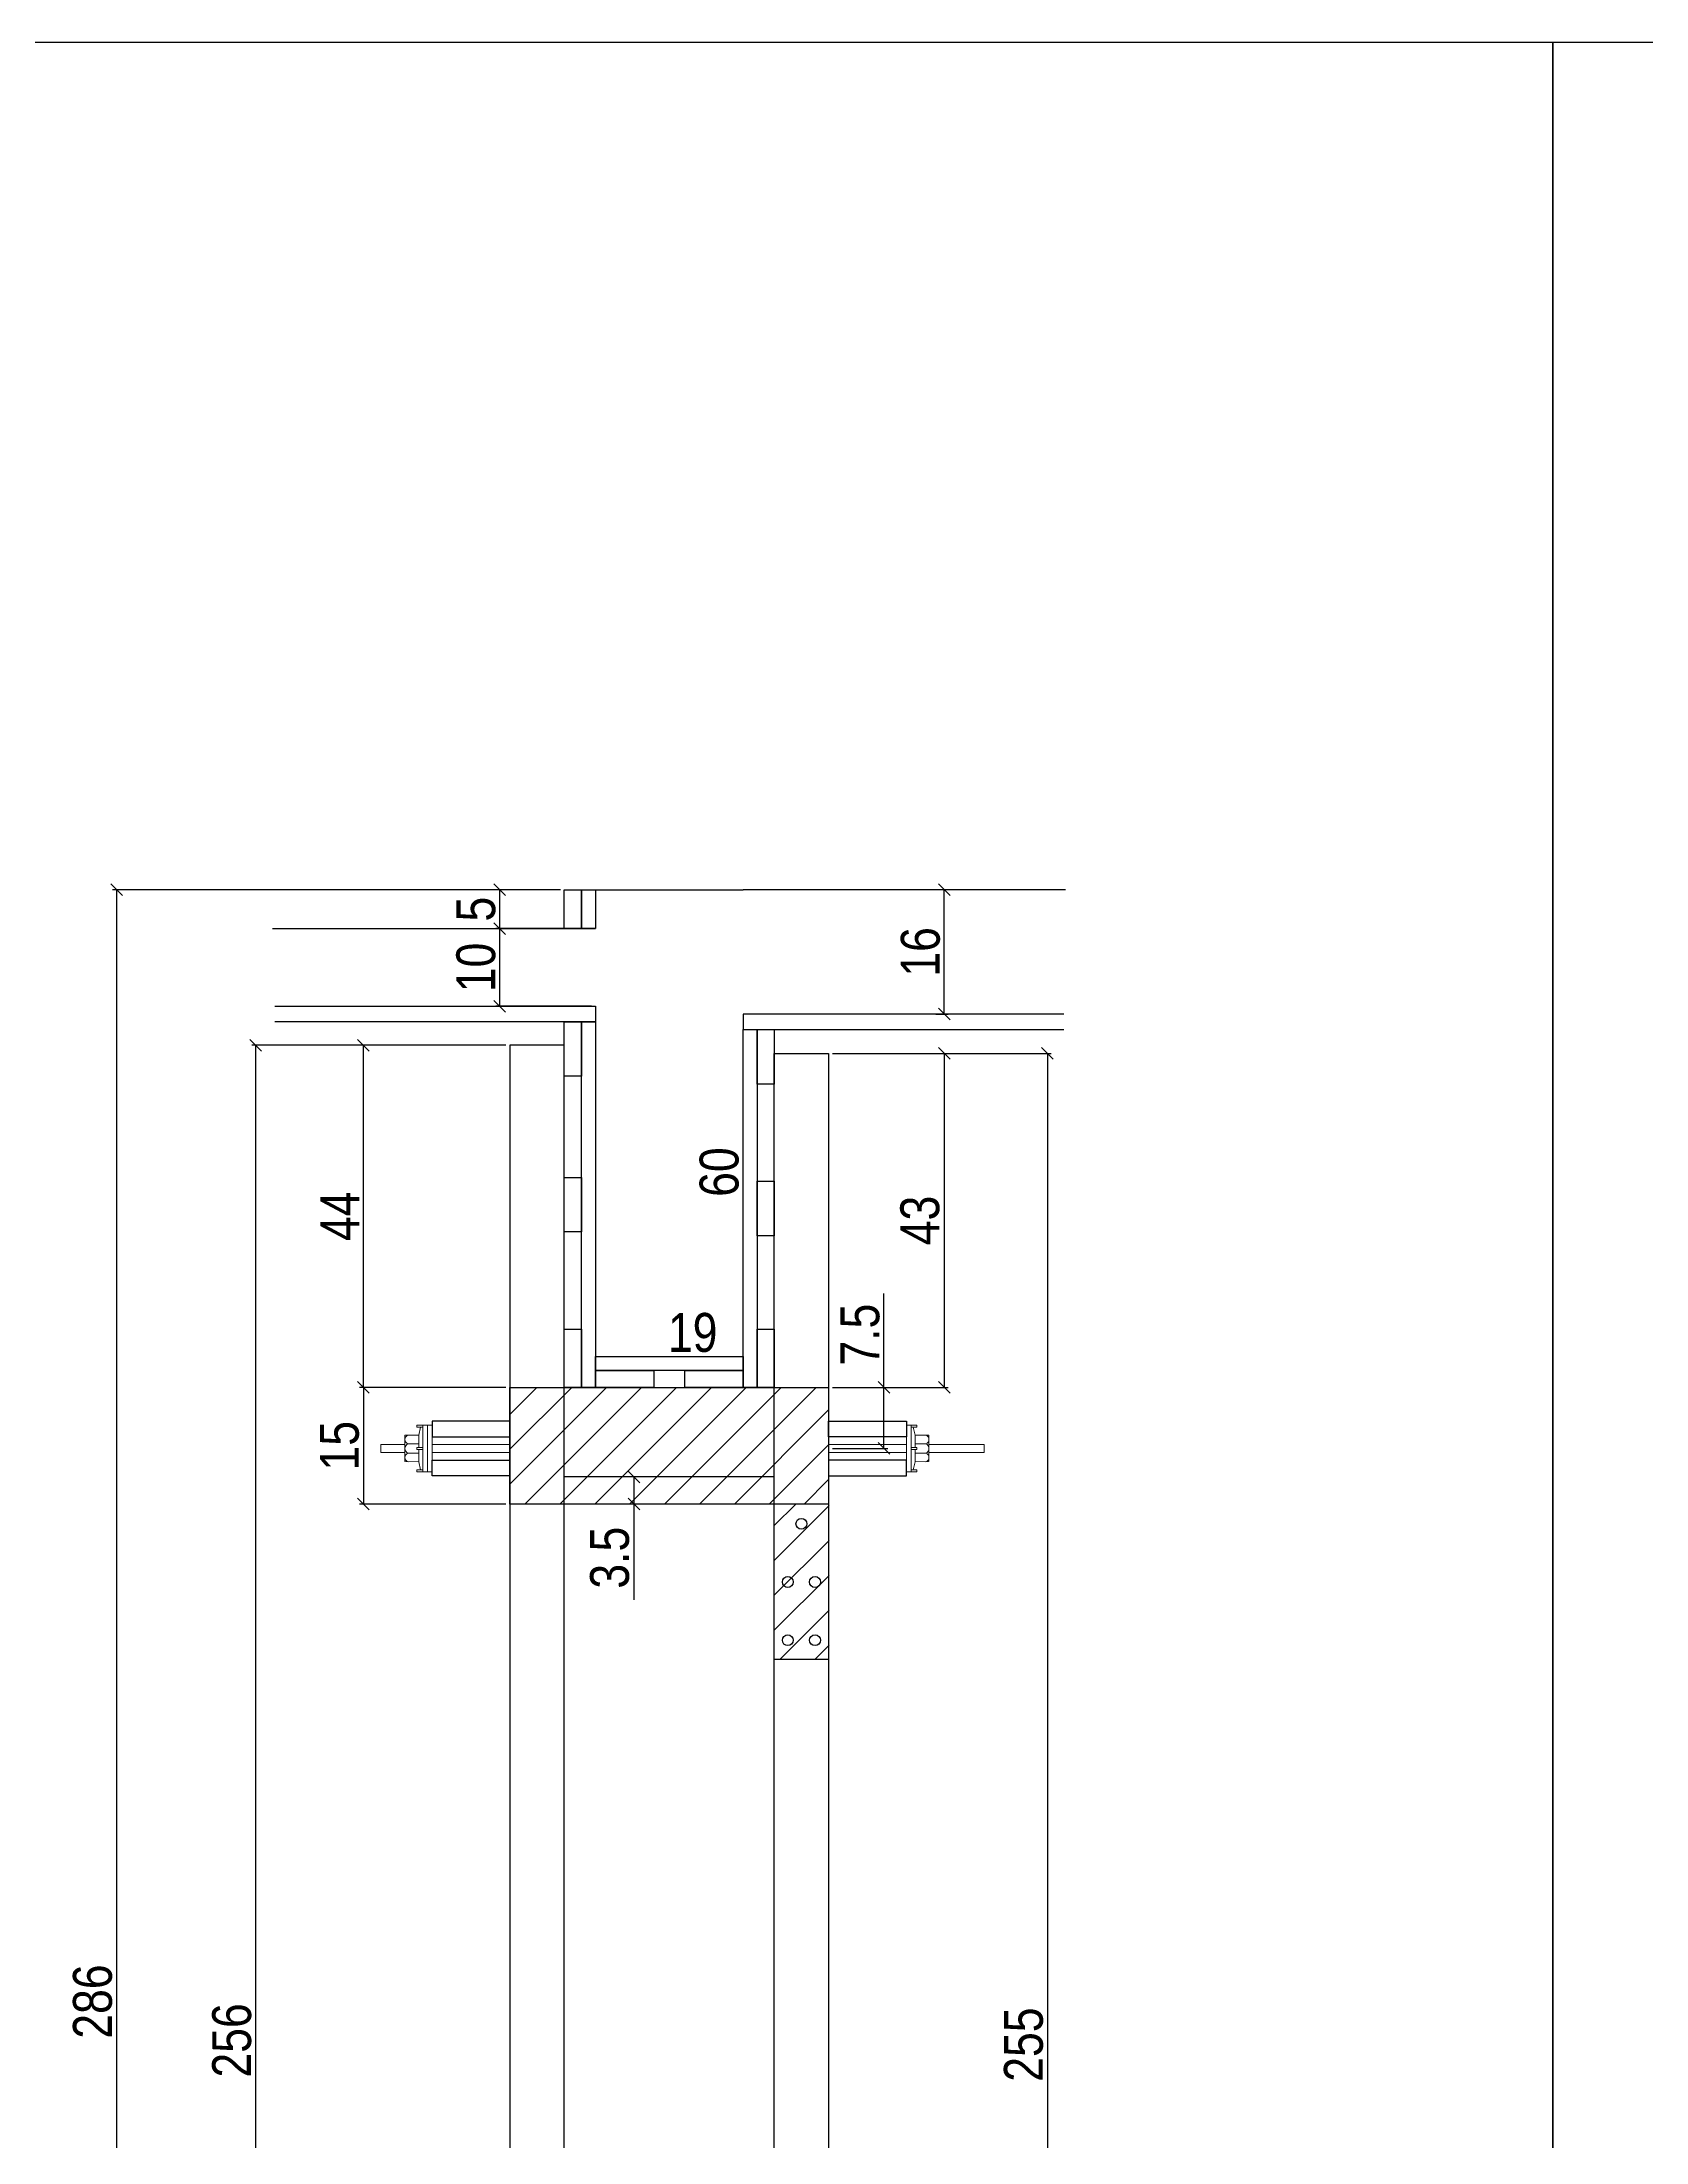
# Model space of a CAD drawing. Extents: x 15230 to 29563, y 3128 to 7338.
# Drawn here: x 24496 to 24909, y 5912 to 6452 of the extents above; entities that cross this region are included whole.
import ezdxf

# ---------------------------------------------------------------- set-up
doc = ezdxf.new("R2010")
doc.units = 0
doc.layers.add('BARRA_ANCORAGEM', color=1, linetype='Continuous', lineweight=15)
for name, color, linetype in [('COTA', 241, 'Continuous'), ('TIRAS REESCORAMENTO', 252, 'Continuous'), ('VIGAS', 3, 'Continuous')]:
    doc.layers.add(name, color=color, linetype=linetype)
doc.styles.add('COTA TECNICA 2X', font='techl___.ttf', dxfattribs={"height": 10})
doc.dimstyles.new('SECAO', dxfattribs={"dimscale": 0.333333, "dimtxt": 5, "dimasz": 9, "dimexe": 3, "dimexo": 3, "dimgap": 3, "dimtad": 1, "dimdec": 1, "dimlfac": 0.5, "dimzin": 12, "dimdsep": 46, "dimtxsty": 'COTA TECNICA 2X', "dimblk1": 'OBLIQUE', "dimblk2": 'OBLIQUE', "dimsah": 1, "dimcen": 0.9, "dimclrd": 4, "dimclre": 4, "dimclrt": 240, "dimadec": 1, "dimazin": 3, "dimtfac": 1, "dimtdec": 1, "dimtmove": 0, "dimatfit": 3, "dimfxl": 1, "dimtolj": 1, "dimtzin": 12, "dimarcsym": 0})

# ---------------------------------------------------------------- blocks, each defined once
blk = doc.blocks.new('_Oblique')
at = {"color": 0, "linetype": 'ByBlock', "lineweight": -2}
blk.add_line((-0.5, -0.5), (0.5, 0.5), dxfattribs=at)
blk = doc.blocks.new('*D212')
at = {"layer": 'COTA', "color": 4, "lineweight": -2, "transparency": 16777216}
for p, q in [((24615.53, 6194.16), (24550.12, 6194.16)), ((24551.12, 6194.16), (24551.12, 5682.07)), ((24615.53, 5682.07), (24550.12, 5682.07))]:
    blk.add_line(p, q, dxfattribs=at)
at = {"layer": 'DEFPOINTS', "color": 0, "transparency": 16777216}
for p in [(24616.53, 6194.16), (24551.12, 5682.07), (24616.53, 5682.07)]:
    blk.add_point(p, dxfattribs=at)
at = {"layer": 'COTA', "color": 4, "lineweight": -2, "transparency": 16777216, "xscale": 3, "yscale": 3, "zscale": 3}
for p, rotation in [((24551.12, 6194.16), 90), ((24551.12, 5682.07), 270)]:
    blk.add_blockref('_Oblique', p, dxfattribs=dict(at, rotation=rotation))
at = {"layer": 'COTA', "color": 240, "transparency": 16777216, "insert": (24545.01, 5938.12), "char_height": 10, "attachment_point": 5, "rotation": 90, "style": 'COTA TECNICA 2X'}
blk.add_mtext('\\A1;256', dxfattribs=at)
blk = doc.blocks.new('*D218')
at = {"layer": 'COTA', "color": 4, "lineweight": -2, "transparency": 16777216}
for p, q in [((24615.53, 6194.16), (24577.83, 6194.16)), ((24578.83, 6106.11), (24578.83, 6194.16)), ((24615.53, 6106.11), (24577.83, 6106.11))]:
    blk.add_line(p, q, dxfattribs=at)
at = {"layer": 'DEFPOINTS', "color": 0, "transparency": 16777216}
for p in [(24578.83, 6194.16), (24616.53, 6194.16), (24616.53, 6106.11)]:
    blk.add_point(p, dxfattribs=at)
at = {"layer": 'COTA', "color": 4, "lineweight": -2, "transparency": 16777216, "xscale": 3, "yscale": 3, "zscale": 3}
for p, rotation in [((24578.83, 6194.16), 90), ((24578.83, 6106.11), 270)]:
    blk.add_blockref('_Oblique', p, dxfattribs=dict(at, rotation=rotation))
at = {"layer": 'COTA', "color": 240, "transparency": 16777216, "insert": (24572.76, 6150.14), "char_height": 10, "attachment_point": 5, "rotation": 90, "style": 'COTA TECNICA 2X'}
blk.add_mtext('\\A1;44', dxfattribs=at)
blk = doc.blocks.new('*D219')
at = {"layer": 'COTA', "color": 4, "lineweight": -2, "transparency": 16777216}
for p, q in [((24699.53, 6192.04), (24729.28, 6192.04)), ((24728.28, 6192.04), (24728.28, 6106.11)), ((24699.53, 6106.11), (24729.28, 6106.11))]:
    blk.add_line(p, q, dxfattribs=at)
at = {"layer": 'DEFPOINTS', "color": 0, "transparency": 16777216}
for p in [(24698.53, 6192.04), (24698.53, 6106.11), (24728.28, 6106.11)]:
    blk.add_point(p, dxfattribs=at)
at = {"layer": 'COTA', "color": 4, "lineweight": -2, "transparency": 16777216, "xscale": 3, "yscale": 3, "zscale": 3}
for p, rotation in [((24728.28, 6192.04), 90), ((24728.28, 6106.11), 270)]:
    blk.add_blockref('_Oblique', p, dxfattribs=dict(at, rotation=rotation))
at = {"layer": 'COTA', "color": 240, "transparency": 16777216, "insert": (24722.06, 6149.07), "char_height": 10, "attachment_point": 5, "rotation": 90, "style": 'COTA TECNICA 2X'}
blk.add_mtext('\\A1;43', dxfattribs=at)
blk = doc.blocks.new('*D220')
at = {"layer": 'COTA', "color": 4, "lineweight": -2, "transparency": 16777216}
for p, q in [((24629.53, 6234.16), (24514.33, 6234.16)), ((24515.33, 6234.16), (24515.33, 5662.07)), ((24615.53, 5662.07), (24514.33, 5662.07))]:
    blk.add_line(p, q, dxfattribs=at)
at = {"layer": 'DEFPOINTS', "color": 0, "transparency": 16777216}
for p in [(24630.53, 6234.16), (24515.33, 5662.07), (24616.53, 5662.07)]:
    blk.add_point(p, dxfattribs=at)
at = {"layer": 'COTA', "color": 4, "lineweight": -2, "transparency": 16777216, "xscale": 3, "yscale": 3, "zscale": 3}
for p, rotation in [((24515.33, 6234.16), 90), ((24515.33, 5662.07), 270)]:
    blk.add_blockref('_Oblique', p, dxfattribs=dict(at, rotation=rotation))
at = {"layer": 'COTA', "color": 240, "transparency": 16777216, "insert": (24509.2, 5948.12), "char_height": 10, "attachment_point": 5, "rotation": 90, "style": 'COTA TECNICA 2X'}
blk.add_mtext('\\A1;286', dxfattribs=at)
blk = doc.blocks.new('*D222')
at = {"layer": 'DEFPOINTS', "color": 0, "transparency": 16777216}
for p in [(24663.56, 6234.16), (24676.53, 6234.16), (24663.56, 6114.11)]:
    blk.add_point(p, dxfattribs=at)
at = {"layer": 'COTA', "color": 240, "transparency": 16777216, "insert": (24670.42, 6161.52), "char_height": 10, "attachment_point": 5, "rotation": 90, "style": 'COTA TECNICA 2X'}
blk.add_mtext('\\A1;60', dxfattribs=at)
blk = doc.blocks.new('*D223')
at = {"layer": 'DEFPOINTS', "color": 0, "transparency": 16777216}
for p in [(24638.53, 6114.11), (24676.53, 6114.11), (24676.53, 6114.11)]:
    blk.add_point(p, dxfattribs=at)
at = {"layer": 'COTA', "color": 240, "transparency": 16777216, "insert": (24663.56, 6120.2), "char_height": 10, "attachment_point": 5, "style": 'COTA TECNICA 2X'}
blk.add_mtext('\\A1;19', dxfattribs=at)
blk = doc.blocks.new('*D225')
at = {"layer": 'COTA', "color": 4, "lineweight": -2, "transparency": 16777216}
for p, q in [((24728.28, 6202.16), (24728.28, 6234.16)), ((24729.28, 6234.16), (24729.28, 6234.16)), ((24726.12, 6202.16), (24729.28, 6202.16))]:
    blk.add_line(p, q, dxfattribs=at)
at = {"layer": 'DEFPOINTS', "color": 0, "transparency": 16777216}
for p in [(24728.28, 6234.16), (24728.28, 6234.16), (24725.12, 6202.16)]:
    blk.add_point(p, dxfattribs=at)
at = {"layer": 'COTA', "color": 4, "lineweight": -2, "transparency": 16777216, "xscale": 3, "yscale": 3, "zscale": 3}
for p, rotation in [((24728.28, 6234.16), 90), ((24728.28, 6202.16), 270)]:
    blk.add_blockref('_Oblique', p, dxfattribs=dict(at, rotation=rotation))
at = {"layer": 'COTA', "color": 240, "transparency": 16777216, "insert": (24722.18, 6218.16), "char_height": 10, "attachment_point": 5, "rotation": 90, "style": 'COTA TECNICA 2X'}
blk.add_mtext('\\A1;16', dxfattribs=at)
blk = doc.blocks.new('*D226')
at = {"layer": 'COTA', "color": 4, "lineweight": -2, "transparency": 16777216}
for p, q in [((24700.53, 6192.04), (24755.82, 6192.04)), ((24754.82, 6192.04), (24754.82, 5682.07)), ((24700.53, 5682.07), (24755.82, 5682.07))]:
    blk.add_line(p, q, dxfattribs=at)
at = {"layer": 'DEFPOINTS', "color": 0, "transparency": 16777216}
for p in [(24699.53, 6192.04), (24699.53, 5682.07), (24754.82, 5682.07)]:
    blk.add_point(p, dxfattribs=at)
at = {"layer": 'COTA', "color": 4, "lineweight": -2, "transparency": 16777216, "xscale": 3, "yscale": 3, "zscale": 3}
for p, rotation in [((24754.82, 6192.04), 90), ((24754.82, 5682.07), 270)]:
    blk.add_blockref('_Oblique', p, dxfattribs=dict(at, rotation=rotation))
at = {"layer": 'COTA', "color": 240, "transparency": 16777216, "insert": (24748.71, 5937.05), "char_height": 10, "attachment_point": 5, "rotation": 90, "style": 'COTA TECNICA 2X'}
blk.add_mtext('\\A1;255', dxfattribs=at)
blk = doc.blocks.new('*D228')
at = {"layer": 'COTA', "color": 4, "lineweight": -2, "transparency": 16777216}
for p, q in [((24615.53, 6106.11), (24577.83, 6106.11)), ((24578.83, 6106.11), (24578.83, 6076.11)), ((24615.53, 6076.11), (24577.83, 6076.11))]:
    blk.add_line(p, q, dxfattribs=at)
at = {"layer": 'DEFPOINTS', "color": 0, "transparency": 16777216}
for p in [(24616.53, 6106.11), (24578.83, 6076.11), (24616.53, 6076.11)]:
    blk.add_point(p, dxfattribs=at)
at = {"layer": 'COTA', "color": 4, "lineweight": -2, "transparency": 16777216, "xscale": 3, "yscale": 3, "zscale": 3}
for p, rotation in [((24578.83, 6106.11), 90), ((24578.83, 6076.11), 270)]:
    blk.add_blockref('_Oblique', p, dxfattribs=dict(at, rotation=rotation))
at = {"layer": 'COTA', "color": 240, "transparency": 16777216, "insert": (24572.72, 6091.11), "char_height": 10, "attachment_point": 5, "rotation": 90, "style": 'COTA TECNICA 2X'}
blk.add_mtext('\\A1;15', dxfattribs=at)
blk = doc.blocks.new('A$C51C4441F')
at = {"layer": 'BARRA_ANCORAGEM'}
for p, q in [((-2.25, 3.4), (-1.79, 5.5)), ((-2.25, 3.4), (-5.81, 3.39)), ((-5.81, 3.39), (-5.81, -3.39)), ((-2.25, 1.2), (-5.02, 1.2)), ((-2.25, 3.4), (-2.25, 3.4)), ((-2.25, 3.4), (-2.25, 0.25)), ((-2.25, -3.4), (-5.81, -3.39)), ((-2.25, -1.2), (-5.02, -1.2)), ((-2.25, -0.25), (-2.25, -3.4)), ((-2.25, -3.4), (-1.79, -5.5))]:
    blk.add_line(p, q, dxfattribs=at)
for points in [[(-2.7, 6), (-1.2, 6), (-1.2, 5.5), (-2.7, 5.5)], [(-1.2, -6), (0, -6), (0, 6), (-1.2, 6)], [(-2.7, 0.25), (-1.2, 0.25), (-1.2, -0.25), (-2.7, -0.25)], [(-2.7, -6), (-1.2, -6), (-1.2, -5.5), (-2.7, -5.5)]]:
    blk.add_lwpolyline(points, close=True, dxfattribs=at)
for centre, radius, start, end in [((-4.66, 2.3), 1.15, 107.7845, 252.2718), ((-4.52, 0), 1.3, 112.648, 247.4083), ((-4.66, -2.3), 1.15, 107.7845, 252.2718)]:
    blk.add_arc(centre, radius, start, end, dxfattribs=at)
blk = doc.blocks.new('*D229')
at = {"layer": 'COTA', "color": 4, "lineweight": -2, "transparency": 16777216}
for p, q in [((24712.75, 6106.11), (24712.75, 6130.26)), ((24699.53, 6106.11), (24713.75, 6106.11)), ((24712.75, 6090.41), (24712.75, 6106.11)), ((24699.53, 6090.41), (24713.75, 6090.41))]:
    blk.add_line(p, q, dxfattribs=at)
at = {"layer": 'DEFPOINTS', "color": 0, "transparency": 16777216}
for p in [(24698.53, 6106.11), (24712.75, 6106.11), (24698.53, 6090.41)]:
    blk.add_point(p, dxfattribs=at)
at = {"layer": 'COTA', "color": 4, "lineweight": -2, "transparency": 16777216, "xscale": 3, "yscale": 3, "zscale": 3}
for p, rotation in [((24712.75, 6106.11), 90), ((24712.75, 6090.41), 270)]:
    blk.add_blockref('_Oblique', p, dxfattribs=dict(at, rotation=rotation))
at = {"layer": 'COTA', "color": 240, "transparency": 16777216, "insert": (24706.64, 6119.69), "char_height": 10, "attachment_point": 5, "rotation": 90, "style": 'COTA TECNICA 2X'}
blk.add_mtext('\\A1;7.5', dxfattribs=at)
blk = doc.blocks.new('*D230')
at = {"layer": 'COTA', "color": 4, "lineweight": -2, "transparency": 16777216}
for p, q in [((24656.53, 6083.11), (24647.45, 6083.11)), ((24648.45, 6083.11), (24648.45, 6076.11)), ((24656.53, 6076.11), (24647.45, 6076.11)), ((24648.45, 6076.11), (24648.45, 6051.51))]:
    blk.add_line(p, q, dxfattribs=at)
at = {"layer": 'DEFPOINTS', "color": 0, "transparency": 16777216}
for p in [(24657.53, 6083.11), (24648.45, 6076.11), (24657.53, 6076.11)]:
    blk.add_point(p, dxfattribs=at)
at = {"layer": 'COTA', "color": 4, "lineweight": -2, "transparency": 16777216, "xscale": 3, "yscale": 3, "zscale": 3}
for p, rotation in [((24648.45, 6083.11), 90), ((24648.45, 6076.11), 270)]:
    blk.add_blockref('_Oblique', p, dxfattribs=dict(at, rotation=rotation))
at = {"layer": 'COTA', "color": 240, "transparency": 16777216, "insert": (24642.23, 6062.31), "char_height": 10, "attachment_point": 5, "rotation": 90, "style": 'COTA TECNICA 2X'}
blk.add_mtext('\\A1;3.5', dxfattribs=at)
blk = doc.blocks.new('*D231')
at = {"layer": 'COTA', "color": 4, "lineweight": -2, "transparency": 16777216}
for p, q in [((24631.73, 6224.16), (24612.93, 6224.16)), ((24613.93, 6204.16), (24613.93, 6224.16)), ((24637.53, 6204.16), (24612.93, 6204.16))]:
    blk.add_line(p, q, dxfattribs=at)
at = {"layer": 'DEFPOINTS', "color": 0, "transparency": 16777216}
for p in [(24613.93, 6224.16), (24632.73, 6224.16), (24638.53, 6204.16)]:
    blk.add_point(p, dxfattribs=at)
at = {"layer": 'COTA', "color": 4, "lineweight": -2, "transparency": 16777216, "xscale": 3, "yscale": 3, "zscale": 3}
for p, rotation in [((24613.93, 6224.16), 90), ((24613.93, 6204.16), 270)]:
    blk.add_blockref('_Oblique', p, dxfattribs=dict(at, rotation=rotation))
at = {"layer": 'COTA', "color": 240, "transparency": 16777216, "insert": (24607.83, 6214.16), "char_height": 10, "attachment_point": 5, "rotation": 90, "style": 'COTA TECNICA 2X'}
blk.add_mtext('\\A1;10', dxfattribs=at)
blk = doc.blocks.new('*D232')
at = {"layer": 'COTA', "color": 4, "lineweight": -2, "transparency": 16777216}
for p, q in [((24629.53, 6234.16), (24612.93, 6234.16)), ((24613.93, 6224.16), (24613.93, 6234.16)), ((24629.53, 6224.16), (24612.93, 6224.16))]:
    blk.add_line(p, q, dxfattribs=at)
at = {"layer": 'DEFPOINTS', "color": 0, "transparency": 16777216}
for p in [(24613.93, 6234.16), (24630.53, 6234.16), (24630.53, 6224.16)]:
    blk.add_point(p, dxfattribs=at)
at = {"layer": 'COTA', "color": 4, "lineweight": -2, "transparency": 16777216, "xscale": 3, "yscale": 3, "zscale": 3}
for p, rotation in [((24613.93, 6234.16), 90), ((24613.93, 6224.16), 270)]:
    blk.add_blockref('_Oblique', p, dxfattribs=dict(at, rotation=rotation))
at = {"layer": 'COTA', "color": 240, "transparency": 16777216, "insert": (24607.82, 6229.16), "char_height": 10, "attachment_point": 5, "rotation": 90, "style": 'COTA TECNICA 2X'}
blk.add_mtext('\\A1;5', dxfattribs=at)

msp = doc.modelspace()

# ---------------------------------------------------------------- hatches: boundary and pattern name
at = {"layer": 'COTA'}
h = msp.add_hatch(dxfattribs=at)
h.set_pattern_fill('ANSI31', color=256, scale=2, style=0)
h.set_pattern_definition([(45, (1.576, -207190.956), (-4.49012806, 4.49012806), [])])
h.paths.add_polyline_path([(24698.53, 6076.11), (24698.53, 6106.11), (24616.53, 6106.11), (24616.53, 6076.11)])
h = msp.add_hatch(dxfattribs=at)
h.set_pattern_fill('ANSI31', color=256, scale=2, style=0)
h.set_pattern_definition([(45, (1024.7996, -192183.2966), (-4.49012806, 4.49012806), [])])
h.paths.add_polyline_path([(24684.65, 6036.09), (24698.65, 6036.09), (24698.65, 6076.03), (24684.65, 6076.03)])

# ---------------------------------------------------------------- linework, layer by layer
at = {"linetype": 'Continuous'}
for p, q in [((24616.53, 6076.11), (24616.53, 6106.11)), ((24616.53, 6106.11), (24698.53, 6106.11)), ((24698.53, 6106.11), (24698.53, 6076.11)), ((24684.53, 6083.11), (24630.53, 6083.11)), ((24698.53, 6076.11), (24616.53, 6076.11))]:
    msp.add_line(p, q, dxfattribs=at)
msp.add_line((24698.53, 6036.09), (24684.53, 6036.09))
msp.add_lwpolyline([(24616.53, 5682.07), (24630.53, 5682.07), (24630.53, 6194.16), (24616.53, 6194.16)], close=True, dxfattribs=at)
msp.add_lwpolyline([(24684.53, 6083.11), (24684.53, 6192.04), (24698.53, 6192.04), (24698.53, 5682.07), (24684.53, 5682.07), (24684.53, 6083.11)], dxfattribs=at)
for centre in [(24691.53, 6071.03), (24688.03, 6056.06), (24695.03, 6056.06), (24688.03, 6041.09), (24695.03, 6041.09)]:
    msp.add_circle(centre, 1.4)
at = {"layer": 'BARRA_ANCORAGEM'}
for points in [[(24595.33, 6096.41), (24596.53, 6096.41), (24596.53, 6084.41), (24595.33, 6084.41)], [(24719.73, 6096.41), (24718.53, 6096.41), (24718.53, 6084.41), (24719.73, 6084.41)], [(24583.33, 6089.41), (24589.51, 6089.41), (24589.51, 6091.41), (24583.33, 6091.41)], [(24596.53, 6089.41), (24616.53, 6089.41), (24616.53, 6091.41), (24596.53, 6091.41)], [(24718.53, 6089.41), (24698.53, 6089.41), (24698.53, 6091.41), (24718.53, 6091.41)], [(24724.34, 6089.41), (24738.53, 6089.41), (24738.53, 6091.41), (24724.34, 6091.41)]]:
    msp.add_lwpolyline(points, close=True, dxfattribs=at)
at = {"layer": 'TIRAS REESCORAMENTO', "linetype": 'ByBlock'}
for p, q in [((24638.53, 6234.16), (24676.53, 6234.16)), ((24759.49, 6234.16), (24676.53, 6234.16)), ((24555.5, 6224.16), (24638.53, 6224.16)), ((24676.53, 6198.16), (24759.01, 6198.16))]:
    msp.add_line(p, q, dxfattribs=at)
for points in [[(24630.53, 6234.16), (24634.93, 6234.16), (24634.93, 6224.16), (24630.53, 6224.16)], [(24630.53, 6200.16), (24634.93, 6200.16), (24634.93, 6186.16), (24630.53, 6186.16)], [(24680.13, 6198.16), (24684.53, 6198.16), (24684.53, 6184.16), (24680.13, 6184.16)], [(24630.53, 6160.14), (24634.93, 6160.14), (24634.93, 6146.14), (24630.53, 6146.14)], [(24680.13, 6159.14), (24684.53, 6159.14), (24684.53, 6145.14), (24680.13, 6145.14)], [(24630.53, 6121.11), (24634.93, 6121.11), (24634.93, 6106.11), (24630.53, 6106.11)], [(24680.13, 6121.11), (24684.53, 6121.11), (24684.53, 6106.11), (24680.13, 6106.11)], [(24676.53, 6110.51), (24638.53, 6110.51), (24638.53, 6114.11), (24676.53, 6114.11)], [(24653.53, 6110.51), (24653.53, 6106.11), (24638.53, 6106.11), (24638.53, 6110.51)], [(24676.53, 6110.51), (24676.53, 6106.11), (24661.53, 6106.11), (24661.53, 6110.51)], [(24596.53, 6093.41), (24616.53, 6093.41), (24616.53, 6097.41), (24596.53, 6097.41)], [(24718.53, 6093.41), (24698.53, 6093.41), (24698.53, 6097.41), (24718.53, 6097.41)], [(24596.53, 6087.41), (24616.53, 6087.41), (24616.53, 6083.41), (24596.53, 6083.41)], [(24718.53, 6087.41), (24698.53, 6087.41), (24698.53, 6083.41), (24718.53, 6083.41)]]:
    msp.add_lwpolyline(points, close=True, dxfattribs=at)
for points in [[(24638.53, 6224.16), (24634.93, 6224.16), (24634.93, 6234.16), (24638.53, 6234.16), (24638.53, 6224.16)], [(24556.05, 6204.16), (24638.53, 6204.16), (24638.53, 6200.16), (24556.05, 6200.16)], [(24759.01, 6202.16), (24676.53, 6202.16), (24676.53, 6198.16), (24759.01, 6198.16)], [(24638.53, 6106.11), (24634.93, 6106.11), (24634.93, 6200.16), (24638.53, 6200.16), (24638.53, 6106.11)], [(24680.13, 6106.11), (24676.53, 6106.11), (24676.53, 6198.16), (24680.13, 6198.16), (24680.13, 6106.11)]]:
    msp.add_lwpolyline(points, dxfattribs=at)
at = {"layer": 'VIGAS'}
for points in [[(24884.85, 5487.46), (24260.57, 5487.46), (24260.57, 6452.24), (24884.85, 6452.24)], [(25509.13, 5487.46), (24884.85, 5487.46), (24884.85, 6452.24), (25509.13, 6452.24)]]:
    msp.add_lwpolyline(points, close=True, dxfattribs=at)

# ---------------------------------------------------------------- block references
at = {"layer": 'BARRA_ANCORAGEM', "xscale": -1, "rotation": 180}
msp.add_blockref('A$C51C4441F', (24595.33, 6090.41), dxfattribs=at)
at = {"layer": 'BARRA_ANCORAGEM', "xscale": -1}
msp.add_blockref('A$C51C4441F', (24718.53, 6090.41), dxfattribs=at)

# ---------------------------------------------------------------- dimensions: what is measured, and where the dimension line sits
at = {"layer": 'COTA', "color": 3}
for base, p1, p2, picture, middle in [((24515.33, 5662.07), (24630.53, 6234.16), (24616.53, 5662.07), '*D220', (24509.2, 5948.12)), ((24613.93, 6234.16), (24630.53, 6224.16), (24630.53, 6234.16), '*D232', (24607.82, 6229.16)), ((24728.28, 6234.16), (24725.12, 6202.16), (24728.28, 6234.16), '*D225', (24722.18, 6218.16)), ((24551.12, 5682.07), (24616.53, 6194.16), (24616.53, 5682.07), '*D212', (24545.01, 5938.12)), ((24578.83, 6194.16), (24616.53, 6106.11), (24616.53, 6194.16), '*D218', (24572.76, 6150.14)), ((24728.28, 6106.11), (24698.53, 6192.04), (24698.53, 6106.11), '*D219', (24722.06, 6149.07)), ((24754.82, 5682.07), (24699.53, 6192.04), (24699.53, 5682.07), '*D226', (24748.71, 5937.05)), ((24578.83, 6076.11), (24616.53, 6106.11), (24616.53, 6076.11), '*D228', (24572.72, 6091.11)), ((24648.45, 6076.11), (24657.53, 6083.11), (24657.53, 6076.11), '*D230', (24642.23, 6062.31))]:
    dim = msp.add_linear_dim(base=base, p1=p1, p2=p2, angle=90, dimstyle='SECAO', dxfattribs=at)
    dim.commit()
    dim.dimension.update_dxf_attribs({"geometry": picture, "text_midpoint": middle})
dim = msp.add_linear_dim(base=(24676.53, 6234.16), p1=(24663.56, 6114.11), p2=(24663.56, 6234.16), angle=90, dimstyle='SECAO', override={"dimse1": 1, "dimse2": 1, "dimsd1": 1, "dimsd2": 1}, dxfattribs=at)
dim.commit()
dim.dimension.update_dxf_attribs({"geometry": '*D222', "text_midpoint": (24676.53, 6161.52), "dimtype": 160})
dim = msp.add_linear_dim(base=(24613.93, 6224.16), p1=(24638.53, 6204.16), p2=(24632.73, 6224.16), angle=90, dimstyle='SECAO', dxfattribs=at)
dim.commit()
dim.dimension.update_dxf_attribs({"geometry": '*D231', "text_midpoint": (24613.93, 6214.16), "dimtype": 160})
dim = msp.add_linear_dim(base=(24676.53, 6114.11), p1=(24638.53, 6114.11), p2=(24676.53, 6114.11), dimstyle='SECAO', override={"dimse1": 1, "dimse2": 1, "dimsd1": 1, "dimsd2": 1}, dxfattribs=at)
dim.commit()
dim.dimension.update_dxf_attribs({"geometry": '*D223', "text_midpoint": (24663.56, 6114.11), "dimtype": 160})
dim = msp.add_linear_dim(base=(24712.75, 6106.11), p1=(24698.53, 6090.41), p2=(24698.53, 6106.11), angle=90, text='7.5', dimstyle='SECAO', dxfattribs=at)
dim.commit()
dim.dimension.update_dxf_attribs({"geometry": '*D229', "text_midpoint": (24706.64, 6119.69)})

doc.saveas('drawing.dxf')
